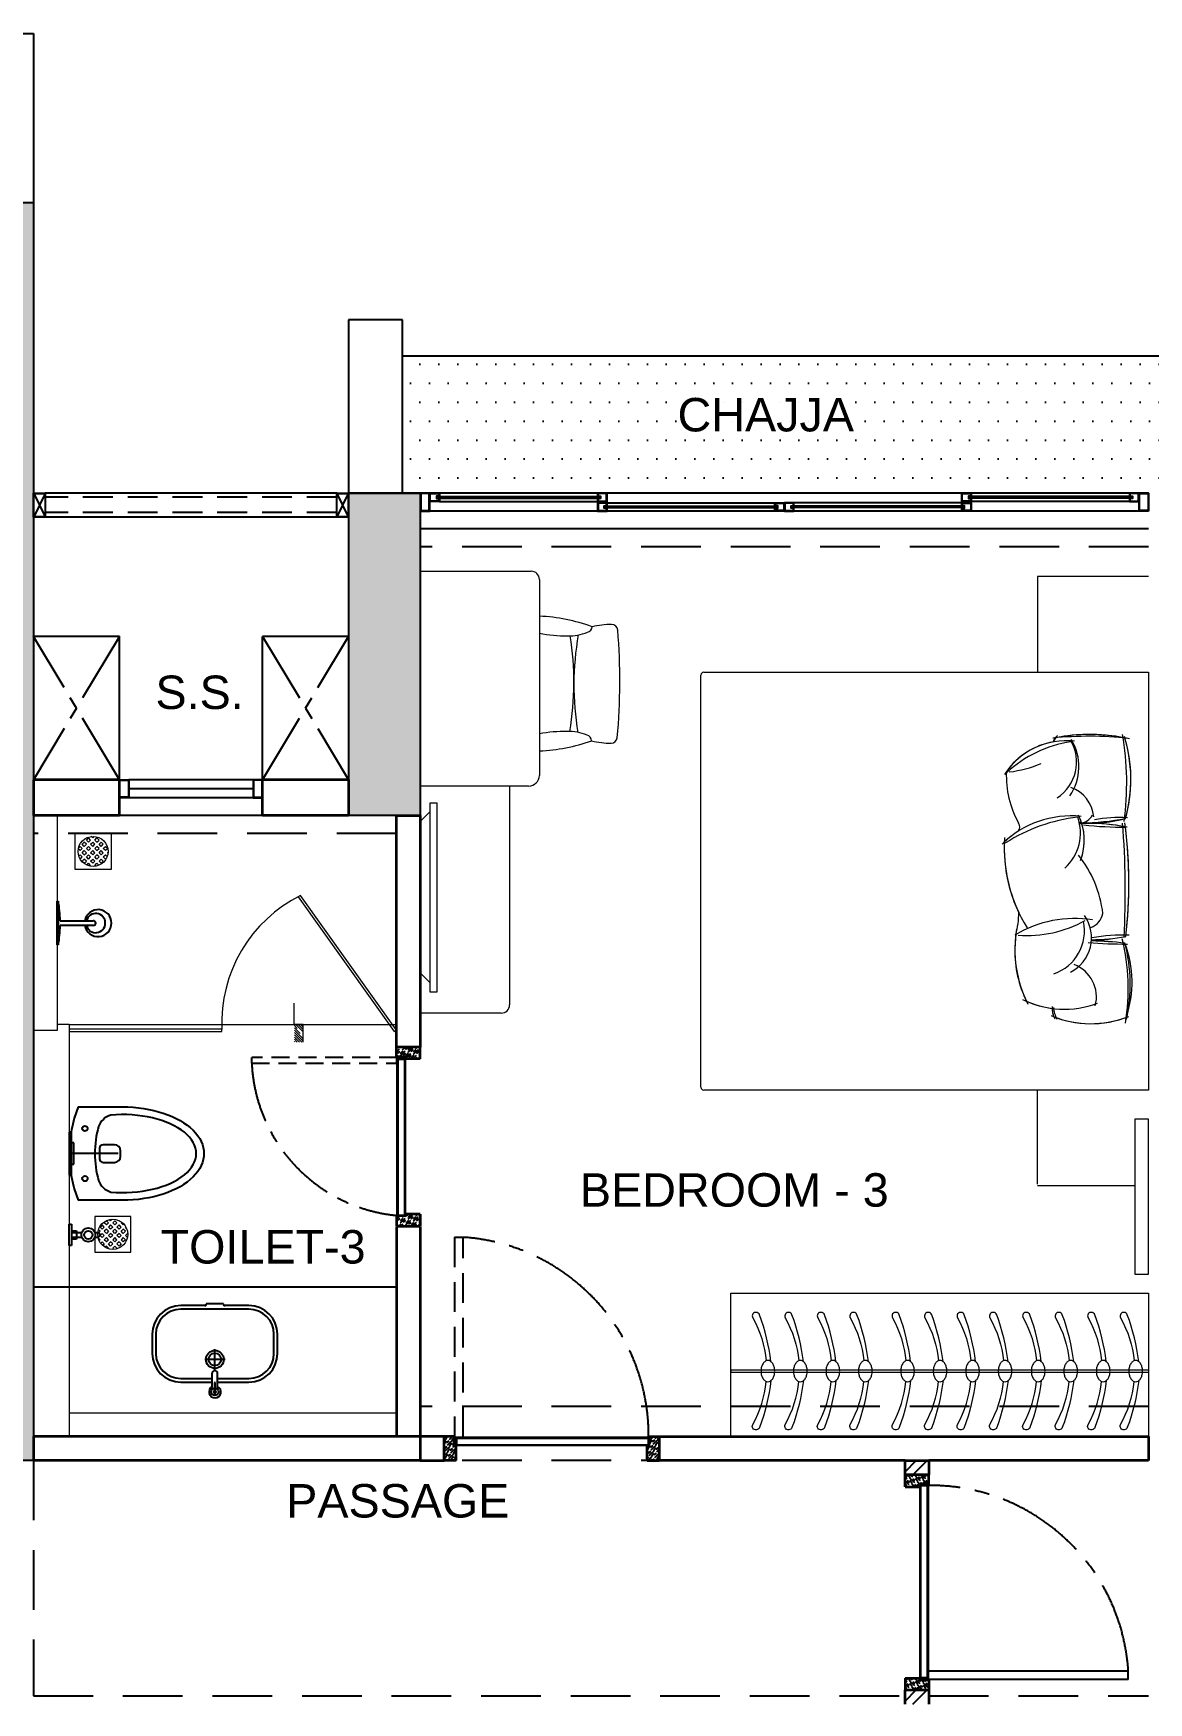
# Model space of a CAD drawing. Header units: millimetres. Extents: x -23425674 to -23407184, y -1327092 to -1312459.
# Drawn here: x -23417124 to -23412454, y -1319448 to -1312459 of the extents above; entities that cross this region are included whole.
import ezdxf
from ezdxf.enums import TextEntityAlignment as Align

# ---------------------------------------------------------------- set-up
doc = ezdxf.new("R2010")
doc.units = ezdxf.units.MM
doc.header["$LTSCALE"] = 1000
doc.header["$MEASUREMENT"] = 0
for name, pattern in [('CENTER', [2, 1.25, -0.25, 0.25, -0.25]), ('CENTER2', [1.125, 0.75, -0.125, 0.125, -0.125]), ('DASHED', [0.75, 0.5, -0.25]), ('DASHED2', [0.375, 0.25, -0.125]), ('HIDDEN', [0.375, 0.25, -0.125])]:
    doc.linetypes.add(name, pattern=pattern)
for name, color, linetype, lineweight in [('A-_WALL----_E-_', 7, 'Continuous', 35), ('FUN', 25, 'Continuous', 9), ('FURN', 53, 'Continuous', 9), ('Furniture', 8, 'Continuous', 9), ('wall', 7, 'Continuous', 35)]:
    doc.layers.add(name, color=color, linetype=linetype, lineweight=lineweight)
for name, color, linetype in [('BEAM1', 253, 'DASHED'), ('CHAJJA', 252, 'Continuous'), ('door', 8, 'Continuous'), ('FINS', 7, 'Continuous'), ('HATCH', 8, 'Continuous'), ('LOUVRES', 8, 'Continuous'), ('SLABLINE', 1, 'Continuous'), ('SPA- CHAJA', 252, 'HIDDEN'), ('stair', 5, 'Continuous'), ('TEXT_ROOM_NAME', 7, 'Continuous'), ('typical - Column', 7, 'Continuous'), ('typical - Column_hatch', 8, 'Continuous'), ('VOID', 8, 'CENTER2'), ('WINDOW', 8, 'Continuous')]:
    doc.layers.add(name, color=color, linetype=linetype)
doc.styles.add('ARIAL', font='arial.ttf')

# ---------------------------------------------------------------- blocks, each defined once
blk = doc.blocks.new('HBA-HANGER')
at = {"layer": 'Furniture', "linetype": 'ByBlock', "lineweight": 0, "ltscale": 3}
for points in [[(-41.9496, 43.4272, 0.0579524), (-248.539, -6.68425, 1.08017), (-234.963, -36.2244, -0.102886), (-45.5965, 22.9304, -0.821198)], [(41.9496, 43.4272, -0.0579524), (248.539, -6.68425, -1.08017), (234.963, -36.2244, 0.102886), (45.5965, 22.9304, 0.821198)]]:
    blk.add_lwpolyline(points, format="xyb", dxfattribs=at)
blk.add_lwpolyline([(-46.9451, 30.1133, 0.144333), (-43.7782, 19.371, 0.107177), (-33.1952, 8.81999, 0.0778182), (-18.7283, 2.44564, 0.0650165), (0, 0, 0.0650165), (18.7283, 2.44564, 0.0778182), (33.1952, 8.81999, 0.107177), (43.7782, 19.371, 0.144333), (46.9451, 30.1133, 0.144333), (43.7782, 40.8557, 0.107177), (33.1952, 51.4067, 0.0778182), (18.7283, 57.781, 0.0650165), (0, 60.2267, 0.0650165), (-18.7283, 57.781, 0.0778182), (-33.1952, 51.4067, 0.107177), (-43.7782, 40.8557, 0.144333)], format="xyb", close=True, dxfattribs=at)
blk = doc.blocks.new('40x75 frame')
for points in [[(0, 0), (40, 0), (40, 75), (0, 75)], [(2, 2), (38, 2), (38, 73), (2, 73)]]:
    blk.add_lwpolyline(points, close=True)
blk = doc.blocks.new('40x35 frame')
blk.add_lwpolyline([(40, 35), (0, 35), (0, 0), (40, 0), (40, 14.5), (30, 14.5), (30, 20.5), (40, 20.5), (40, 35), (0, 35)])
blk.add_lwpolyline([(2, 31), (2, 4, 0.414214), (4, 2), (36, 2, 0.414214), (38, 4), (38, 12.5), (28, 12.5), (28, 22.5), (36, 22.5, 0.414214), (38, 24.5), (38, 31, 0.414214), (36, 33), (4, 33, 0.414214)], format="xyb", close=True)

msp = doc.modelspace()

# ---------------------------------------------------------------- hatches: boundary and pattern name
at = {"extrusion": (7.68461e-21, 6.20937e-07, 1)}
h = msp.add_hatch(dxfattribs=at)
h.set_pattern_fill('WOOD1', color=252, scale=25, angle=110, style=0, pattern_type=2)
h.set_pattern_definition([(213.1301, (38940.3255, 6586.435), (72.6361439818, 53.3759364082), [12.5, -112.5]), (223.4349, (38938.408, 6603.096), (-32.0428426635, -14.9417809586), [27.95085, -27.95085]), (231.5651, (38926.662, 6607.371), (-40.59328889, -38.434151319), [15.8114, -63.24555])])
h.paths.add_polyline_path([(-23415603.8, -1316702.2), (-23415603.8, -1316744.2), (-23415563.5, -1316744.2), (-23415563.5, -1316746.2), (-23415563.5, -1316752.2), (-23415515.8, -1316752.2), (-23415515.8, -1316702.2)])
h.paths.add_polyline_path([(-23415515.8, -1316702.2), (-23415515.8, -1316752.2), (-23415503.8, -1316752.2), (-23415503.8, -1316714.2), (-23415503.8, -1316714.2), (-23415503.8, -1316702.2)])
h = msp.add_hatch(dxfattribs=at)
h.set_pattern_fill('WOOD1', color=252, scale=25, angle=110, style=0, pattern_type=2)
h.set_pattern_definition([(213.1301, (38940.3556, 5886.435), (72.6361439818, 53.3759364082), [12.5, -112.5]), (223.4349, (38938.438, 5903.096), (-32.0428426635, -14.9417809586), [27.95085, -27.95085]), (231.5651, (38926.692, 5907.371), (-40.59328889, -38.434151319), [15.8114, -63.24555])])
h.paths.add_polyline_path([(-23415603.8, -1317410.2), (-23415603.8, -1317452.2), (-23415503.8, -1317452.2), (-23415503.8, -1317402.2), (-23415563.5, -1317402.2), (-23415563.5, -1317410.2)])
h = msp.add_hatch()
h.set_pattern_fill('WOOD1', color=252, scale=25, angle=-160, style=0, pattern_type=2)
h.set_pattern_definition([(33.1301, (-47844207.743, 135863.9115), (-72.6361439818, -53.3759364082), [12.5, -112.5]), (43.4349, (-47844205.825, 135847.251), (32.0428426635, 14.9417809586), [27.95085, -27.95085]), (51.5651, (-47844194.079, 135842.976), (40.59328889, 38.434151319), [15.8114, -63.24555])])
h.paths.add_polyline_path([(-23415354.6, -1318377.5), (-23415354.6, -1318376.5), (-23415361.9, -1318376.5), (-23415361.9, -1318334.2), (-23415391.9, -1318334.2), (-23415391.9, -1318334.2), (-23415403.6, -1318334.2), (-23415403.6, -1318434.2), (-23415353.9, -1318434.2), (-23415353.9, -1318380.5), (-23415361.9, -1318380.5), (-23415361.9, -1318377.5)])
h = msp.add_hatch()
h.set_pattern_fill('WOOD1', color=252, scale=25, angle=-160, style=0, pattern_type=2)
h.set_pattern_definition([(33.1301, (-47844208.0597, 136713.9114), (-72.6361439818, -53.3759364082), [12.5, -112.5]), (43.4349, (-47844206.142, 136697.251), (32.0428426635, 14.9417809586), [27.95085, -27.95085]), (51.5651, (-47844194.396, 136692.976), (40.59328889, 38.434151319), [15.8114, -63.24555])])
h.paths.add_polyline_path([(-23414553.6, -1318434.2), (-23414503.6, -1318434.2), (-23414503.6, -1318334.2), (-23414515.6, -1318334.2), (-23414515.6, -1318334.2), (-23414545.6, -1318334.2), (-23414545.6, -1318374.5), (-23414547.6, -1318374.5), (-23414547.6, -1318375), (-23414553.6, -1318375)])
h = msp.add_hatch()
h.set_pattern_fill('WOOD1', color=252, scale=25, angle=-70, style=0, pattern_type=2)
h.set_pattern_definition([(146.8699, (38383.857, 1880.737), (72.6361439818, -53.3759364082), [12.5, -112.5]), (136.5651, (38381.94, 1864.076), (-32.0428426635, 14.9417809586), [27.95085, -27.95085]), (128.4349, (38370.193, 1859.801), (-40.59328889, 38.434151319), [15.8114, -63.24555])])
h.paths.add_polyline_path([(-23413473.6, -1318544.6), (-23413473.6, -1318494.6), (-23413373.6, -1318494.6), (-23413373.6, -1318506.6), (-23413373.6, -1318506.6), (-23413373.6, -1318536.6), (-23413413.9, -1318536.6), (-23413413.9, -1318538.6), (-23413414.4, -1318538.6), (-23413414.4, -1318544.6)])
h = msp.add_hatch()
h.set_pattern_fill('WOOD1', color=252, scale=25, angle=-70, style=0, pattern_type=2)
h.set_pattern_definition([(146.8699, (38383.54, 1030.737), (72.6361439818, -53.3759364082), [12.5, -112.5]), (136.5651, (38381.623, 1014.076), (-32.0428426635, 14.9417809586), [27.95085, -27.95085]), (128.4349, (38369.8764, 1009.801), (-40.59328889, 38.434151319), [15.8114, -63.24555])])
h.paths.add_polyline_path([(-23413416.9, -1319345.7), (-23413415.9, -1319345.7), (-23413415.9, -1319353), (-23413373.6, -1319353), (-23413373.6, -1319383), (-23413373.6, -1319383), (-23413373.6, -1319394.6), (-23413473.6, -1319394.6), (-23413473.6, -1319345), (-23413419.9, -1319345), (-23413419.9, -1319353), (-23413416.9, -1319353)])
at = {"layer": 'FUN', "ltscale": 0.5}
h = msp.add_hatch(dxfattribs=at)
h.set_pattern_fill('SQUARE', color=1, scale=100, angle=45)
h.set_pattern_definition([(45, (-1786248.97, -2967328.6), (-8.838834765, 8.838834765), [12.5, -12.5]), (135, (-1786248.97, -2967328.6), (-8.838834765, -8.838834765), [12.5, -12.5])])
edge = h.paths.add_edge_path()
edge.add_arc((-23416873.7, -1315884.1), 63, -135, 225, ccw=False)
h = msp.add_hatch(dxfattribs=at)
h.set_pattern_fill('SQUARE', color=1, scale=100, angle=135)
h.set_pattern_definition([(135, (-20448481.212, -3142093.001), (-8.838834765, -8.838834765), [12.5, -12.5]), (225, (-20448481.212, -3142093.001), (8.838834765, -8.838834765), [12.5, -12.5])])
edge = h.paths.add_edge_path()
edge.add_arc((-23416791.4, -1317487.1), 63, 135, 495)
at = {"layer": 'SPA- CHAJA'}
h = msp.add_hatch(dxfattribs=at)
h.set_pattern_fill('DOTS', color=256, scale=50)
h.set_pattern_definition([(0, (-26925547.3, -1294635.51), (39.6875, 79.375), [0, -79.375])])
h.paths.add_polyline_path([(-23415578.8, -1313809.1), (-23408953.8, -1313809.1), (-23408953.8, -1315009.1), (-23409028.8, -1315009.1), (-23412228.8, -1315009.1), (-23412228.8, -1314384.1), (-23412453.8, -1314384.1), (-23415503.8, -1314384.1), (-23415503.8, -1314384.1), (-23415578.8, -1314384.1)])
at = {"layer": 'typical - Column_hatch', "extrusion": (4.99673e-08, -3.10469e-07, 1)}
h = msp.add_hatch(color=256, dxfattribs=at)
h.dxf.hatch_style = 1
h.paths.add_polyline_path([(-23417123.8, -1313166.6), (-23417348.8, -1313166.6), (-23417348.8, -1318434.1), (-23417123.8, -1318434.1)])
h = msp.add_hatch(color=256, dxfattribs=at)
h.dxf.hatch_style = 1
h.paths.add_polyline_path([(-23415803.8, -1314384.6), (-23415803.8, -1315734.6), (-23415503.8, -1315734.6), (-23415503.8, -1314384.6)])

# ---------------------------------------------------------------- linework, layer by layer
at = {"extrusion": (5.33688e-08, -4.74017e-09, 1)}
for p, q in [((-23416203.8, -1315584.1, 0), (-23416724, -1315584.1, 0)), ((-23416203.8, -1315659.1, 0), (-23416724, -1315659.1, 0)), ((-23416163.8, -1315734.1, 0), (-23416763.8, -1315734.1, 0))]:
    msp.add_line(p, q, dxfattribs=at)
at = {"extrusion": (5.33688e-08, -4.74017e-09, 1), "elevation": -1.2}
for points in [[(-23416763.8, -1315659.1), (-23416763.8, -1315584.1), (-23416723.8, -1315584.1), (-23416723.8, -1315659.1), (-23416763.8, -1315659.1)], [(-23416203.8, -1315621.6), (-23416724, -1315621.6)], [(-23416163.8, -1315659.1), (-23416163.8, -1315584.1), (-23416203.8, -1315584.1), (-23416203.8, -1315659.1), (-23416163.8, -1315659.1)]]:
    msp.add_lwpolyline(points, dxfattribs=at)
for points in [[(-23416761.8, -1315657.1), (-23416761.8, -1315586.1), (-23416725.8, -1315586.1), (-23416725.8, -1315657.1)], [(-23416165.8, -1315657.1), (-23416165.8, -1315586.1), (-23416201.8, -1315586.1), (-23416201.8, -1315657.1)]]:
    msp.add_lwpolyline(points, close=True, dxfattribs=at)
at = {"layer": 'A-_WALL----_E-_', "extrusion": (1.06738e-07, 0, 1)}
for p, q in [((-23416763.8, -1315584.1, 0), (-23417123.8, -1315584.1, 0)), ((-23416763.8, -1315734.1, 0), (-23416763.8, -1315584.1, 0)), ((-23416763.8, -1315734.1, 0), (-23417123.8, -1315734.1, 0))]:
    msp.add_line(p, q, dxfattribs=at)
at = {"layer": 'A-_WALL----_E-_', "extrusion": (5.33688e-08, -4.74017e-09, 1)}
for p, q in [((-23417123.8, -1315584.1, 0), (-23417123.8, -1315734.1, 0)), ((-23415803.8, -1315584.1, 0), (-23416163.8, -1315584.1, 0)), ((-23416163.8, -1315734.1, 0), (-23416163.8, -1315584.1, 0)), ((-23415803.8, -1315584.1, 0), (-23415803.8, -1315734.1, 0)), ((-23415803.8, -1315734.1, 0), (-23416163.8, -1315734.1, 0)), ((-23415603.8, -1316704.1, 0), (-23415603.8, -1315734.1, 0)), ((-23415603.8, -1315734.1, 0), (-23415503.8, -1315734.1, 0)), ((-23415503.8, -1315734.1, 0), (-23415503.8, -1316704.1, 0)), ((-23415503.8, -1316704.1, 0), (-23415603.8, -1316704.1, 0)), ((-23415503.8, -1316704.1, 0), (-23415553.8, -1316704.1, 0)), ((-23415503.8, -1317454.1, 0), (-23415603.8, -1317454.1, 0)), ((-23415603.8, -1317454.1, 0), (-23415603.8, -1318334.1, 0)), ((-23415503.8, -1317454.1, 0), (-23415503.8, -1318334.1, 0)), ((-23415503.7, -1318334.1, -0.2), (-23417123.8, -1318334.1, -0.2)), ((-23417123.8, -1318334.1, 0), (-23417123.8, -1318434.1, 0)), ((-23415503.7, -1318334.1, 0), (-23415503.7, -1318434.1, 0)), ((-23414503.8, -1318334.1, 0), (-23412453.8, -1318334.1, 0)), ((-23414503.8, -1318334.2, 0), (-23414503.8, -1318434.2, 0)), ((-23412453.8, -1318334.1, 0), (-23412453.8, -1318434.1, 0)), ((-23415503.7, -1318434.1, 0), (-23417123.8, -1318434.1, 0)), ((-23413473.5, -1318434.1, 0), (-23414503.8, -1318434.1, 0)), ((-23412453.8, -1318434.1, 0), (-23413373.5, -1318434.1, 0))]:
    msp.add_line(p, q, dxfattribs=at)
at = {"layer": 'A-_WALL----_E-_'}
for p, q in [((-23415403.8, -1318334.2, 0), (-23415503.7, -1318334.2, 0)), ((-23415503.7, -1318334.2, 0), (-23415503.7, -1318434.1, 0)), ((-23415403.8, -1318434.1, 0), (-23415403.8, -1318334.2, 0)), ((-23415503.7, -1318434.1, 0), (-23415403.8, -1318434.1, 0))]:
    msp.add_line(p, q, dxfattribs=at)
at = {"layer": 'A-_WALL----_E-_', "extrusion": (-5.33688e-08, -3.10469e-07, 1)}
for p, q in [((-23413473.6, -1318493.7, 0), (-23413473.6, -1318434.1, 0)), ((-23413473.6, -1318434.1, 0), (-23413373.6, -1318434.1, 0)), ((-23413373.6, -1318434.1, 0), (-23413373.6, -1318493.7, 0)), ((-23413373.6, -1318493.7, 0), (-23413473.6, -1318493.7, 0)), ((-23413473.6, -1319454.1, 0), (-23413473.6, -1319394.6, 0)), ((-23413473.6, -1319394.6, 0), (-23413373.6, -1319394.6, 0)), ((-23413373.6, -1319394.6, 0), (-23413373.6, -1319454.1, 0))]:
    msp.add_line(p, q, dxfattribs=at)
at = {"layer": 'BEAM1', "linetype": 'DASHED2', "lineweight": -3}
for p, q in [((-23412453.7, -1314609.1, 0), (-23415503.7, -1314609.1, 0)), ((-23415603.8, -1315809.1, 0), (-23417123.7, -1315809.1, 0)), ((-23412453.7, -1318208.6, 0), (-23415503.7, -1318208.6, 0)), ((-23412453.7, -1318434.1, 0), (-23417123.7, -1318434.1, 0)), ((-23417123.7, -1318434.1, 0), (-23417123.7, -1319419.1, 0)), ((-23417123.7, -1319419.1, 0), (-23412453.7, -1319419.1, 0))]:
    msp.add_line(p, q, dxfattribs=at)
at = {"layer": 'CHAJJA', "extrusion": (-5.33688e-08, -3.10469e-07, 1)}
msp.add_line((-23415578.8, -1313809.1, 0), (-23408953.8, -1313809.6, 0), dxfattribs=at)
at = {"layer": 'door', "linetype": 'HIDDEN', "ltscale": 0.3, "extrusion": (7.67624e-21, 6.20937e-07, 1)}
msp.add_line((-23416209.6, -1316770.4, 0), (-23416209.6, -1316746.2, 0), dxfattribs=at)
at = {"layer": 'door', "color": 8, "ltscale": 0.5, "extrusion": (7.67624e-21, 6.20937e-07, 1)}
for p, q in [((-23415598, -1316746.2, 0), (-23415601.3, -1316746.2, 0)), ((-23415601.3, -1316746.2, 0), (-23415601.3, -1317408.2, 0)), ((-23415598, -1316746.2, 0), (-23415598, -1317408.2, 0)), ((-23415598, -1316753.5, 0), (-23415566, -1316753.5, 0)), ((-23415566, -1316746.2, 0), (-23415594.3, -1316746.2, 0)), ((-23415590.7, -1316749.9, 0), (-23415566, -1316749.9, 0)), ((-23415569.3, -1316753.5, 0), (-23415569.3, -1317408.2, 0)), ((-23415566, -1317408.2, 0), (-23415566, -1316746.2, 0)), ((-23415601.3, -1317408.2, 0), (-23415566, -1317408.2, 0))]:
    msp.add_line(p, q, dxfattribs=at)
at = {"layer": 'door', "linetype": 'HIDDEN', "ltscale": 0.5}
for p, q in [((-23415359.9, -1317499.5, 0), (-23415359.9, -1318336.7, 0)), ((-23415323.5, -1318336.7, 0), (-23415323.5, -1317499.5, 0))]:
    msp.add_line(p, q, dxfattribs=at)
at = {"layer": 'door', "ltscale": 0.5}
for p, q in [((-23415359.9, -1317499.5, 0), (-23415323.5, -1317499.5, 0)), ((-23415359.9, -1318336.7, 0), (-23415323.5, -1318336.7, 0)), ((-23413388.7, -1318494.6, 0), (-23413388.7, -1318494.6, 0)), ((-23413376.7, -1318494.6, 0), (-23413376.7, -1318494.6, 0)), ((-23413376.1, -1319351, 0), (-23413376.1, -1319314.6, 0)), ((-23413376.1, -1319314.6, 0), (-23412538.9, -1319314.6, 0)), ((-23412538.9, -1319351, 0), (-23412538.9, -1319314.6, 0)), ((-23412538.9, -1319351, 0), (-23413376.1, -1319351, 0))]:
    msp.add_line(p, q, dxfattribs=at)
at = {"layer": 'door', "color": 8, "ltscale": 0.5}
for p, q in [((-23415359.9, -1318340.1, 0), (-23415359.9, -1318336.7, 0)), ((-23415359.9, -1318340.1, 0), (-23414547.6, -1318340.1, 0)), ((-23415359.9, -1318372, 0), (-23415359.9, -1318343.7, 0)), ((-23415359.6, -1318336.7, 0), (-23414547.6, -1318336.7, 0)), ((-23415356.3, -1318347.3, 0), (-23415356.3, -1318372, 0)), ((-23415352.6, -1318340.1, 0), (-23415352.6, -1318372, 0)), ((-23414547.6, -1318372, 0), (-23414547.6, -1318336.7, 0)), ((-23414547.6, -1318372, 0), (-23415359.9, -1318372, 0)), ((-23415352.6, -1318368.7, 0), (-23414547.6, -1318368.7, 0))]:
    msp.add_line(p, q, dxfattribs=at)
at = {"layer": 'door', "linetype": 'HIDDEN', "ltscale": 0.3, "extrusion": (7.67624e-21, 6.20937e-07, 1), "elevation": -0.8}
msp.add_lwpolyline([(-23416209.6, -1316770.4), (-23415601.3, -1316770.4), (-23415601.3, -1316746.2), (-23416209.6, -1316746.2)], dxfattribs=at)
at = {"layer": 'door', "color": 8, "ltscale": 0.5, "extrusion": (7.67624e-21, 6.20937e-07, 1)}
for radius in [3.64, 1.59]:
    msp.add_circle((-23415594.3, -1316749.9, -0.8), radius, dxfattribs=at)
at = {"layer": 'door', "color": 8, "ltscale": 0.5}
for radius in [3.64, 1.59]:
    msp.add_circle((-23415356.3, -1318343.7, 0), radius, dxfattribs=at)
at = {"layer": 'door', "linetype": 'CENTER', "ltscale": 0.2, "extrusion": (7.67624e-21, 6.20937e-07, 1)}
msp.add_arc((-23415538.4, -1316739.3, -0.8), 671.8, 182.64796, 264.63136, dxfattribs=at)
at = {"layer": 'door', "linetype": 'CENTER2', "ltscale": 0.5}
for centre, start, end in [((-23415378.9, -1318329, 0), 359.46504, 86.16032), ((-23413368.3, -1319369.9, 0), 3.83968, 90.53496)]:
    msp.add_arc(centre, 831.3, start, end, dxfattribs=at)
at = {"layer": 'FINS', "extrusion": (-5.33688e-08, -3.10469e-07, 1)}
for p, q in [((-23417348.8, -1312459.1, 0), (-23417123.8, -1312459.1, 0)), ((-23417123.8, -1312459.1, 0), (-23417123.8, -1313169.1, 0)), ((-23417123.8, -1313169.1, 0), (-23417348.8, -1313169.1, 0)), ((-23415803.7, -1313658.6, 0), (-23415803.8, -1314384.1, 0)), ((-23415578.8, -1313658.6, 0), (-23415803.7, -1313658.6, 0)), ((-23415578.8, -1314384.1, 0), (-23415578.8, -1313658.6, 0)), ((-23415803.8, -1314384.1, 0), (-23415578.8, -1314384.1, 0))]:
    msp.add_line(p, q, dxfattribs=at)
at = {"layer": 'FUN', "color": 1, "ltscale": 0.5, "elevation": 0}
for points in [[(-23416948.7, -1315959.1), (-23416948.7, -1315809.1), (-23416798.7, -1315809.1), (-23416798.7, -1315959.1)], [(-23416866.4, -1317412.1), (-23416866.4, -1317562.1), (-23416716.4, -1317562.1), (-23416716.4, -1317412.1)]]:
    msp.add_lwpolyline(points, close=True, dxfattribs=at)
at = {"layer": 'FUN', "color": 1, "ltscale": 0.5}
for centre in [(-23416873.7, -1315884.1, 0), (-23416791.4, -1317487.1, 0)]:
    msp.add_circle(centre, 63, dxfattribs=at)
at = {"layer": 'FURN'}
for p, q in [((-23415505, -1314710.7, 0), (-23415040, -1314710.7, 0)), ((-23415005, -1314745.7, 0), (-23415005, -1315565.7, 0)), ((-23412918.8, -1314733.6, 0), (-23412918.8, -1315133.6, 0)), ((-23412453.8, -1314733.6, 0), (-23412918.8, -1314733.6, 0)), ((-23414316.9, -1315133.6, 0), (-23412453.9, -1315133.6, 0)), ((-23412453.9, -1315133.6, 0), (-23412453.9, -1316883.6, 0)), ((-23414328.9, -1316871.6, 0), (-23414328.9, -1315145.6, 0)), ((-23415127, -1315610.7, 0), (-23415503.8, -1315610.7, 0)), ((-23415130, -1315613.7, 0), (-23415130, -1316526.1, 0)), ((-23415050, -1315610.7, 0), (-23415127, -1315610.7, 0)), ((-23415433, -1315682.3, 0), (-23415463, -1315682.3, 0)), ((-23415463, -1315682.3, 0), (-23415463, -1316472.2, 0)), ((-23415433, -1316472.2, 0), (-23415433, -1315682.3, 0)), ((-23415505, -1315760.3, 0), (-23415463, -1315718.3, 0)), ((-23415505, -1316391.2, 0), (-23415505, -1315760.3, 0)), ((-23415463, -1316433.2, 0), (-23415505, -1316391.2, 0)), ((-23415463, -1316472.2, 0), (-23415433, -1316472.2, 0)), ((-23415463, -1316472.2, 0), (-23415463, -1316472.2, 0)), ((-23415165, -1316561.1, 0), (-23415505, -1316561.1, 0)), ((-23412453.9, -1316883.6, 0), (-23414316.9, -1316883.6, 0)), ((-23412918.8, -1317277.6, 0), (-23412918.8, -1316883.6, 0)), ((-23412453.8, -1317004.9, 0), (-23412512.1, -1317004.9, 0)), ((-23412512.1, -1317004.9, 0), (-23412512.1, -1317653.5, 0)), ((-23412453.8, -1317653.5, 0), (-23412453.8, -1317004.9, 0)), ((-23412512.1, -1317283.6, 0), (-23412918.8, -1317283.6, 0)), ((-23412512.1, -1317653.5, 0), (-23412453.8, -1317653.5, 0)), ((-23414202.7, -1317733.6, 0), (-23412453.8, -1317733.6, 0)), ((-23414202.7, -1318333.6, 0), (-23414202.7, -1317733.6, 0)), ((-23412453.8, -1317733.6, 0), (-23412453.8, -1318333.6, 0)), ((-23412453.8, -1318055.6, 0), (-23414202.7, -1318055.6, 0)), ((-23414202.7, -1318055.6, 0), (-23414202.7, -1318064.6, 0)), ((-23414202.7, -1318064.6, 0), (-23412453.8, -1318064.6, 0)), ((-23412453.8, -1318333.6, 0), (-23414202.7, -1318333.6, 0))]:
    msp.add_line(p, q, dxfattribs=at)
at = {"layer": 'FURN', "color": 6, "ltscale": 0.5}
for p, q in [((-23417023.7, -1315734.1, 0), (-23417023.7, -1316634.1, 0)), ((-23417023.7, -1316634.1, 0), (-23417123.7, -1316634.1, 0)), ((-23416973.7, -1316609.1, 0), (-23417023.7, -1316609.1, 0)), ((-23416973.7, -1316609.1, 0), (-23416973.7, -1318334.1, 0)), ((-23416973.7, -1318234.1, 0), (-23415603.7, -1318234.1, 0))]:
    msp.add_line(p, q, dxfattribs=at)
at = {"layer": 'FURN', "linetype": 'ByBlock', "lineweight": -3}
for p, q in [((-23417023.7, -1316275.4, 0), (-23417023.7, -1316092.9, 0)), ((-23417023.7, -1316092.9, 0), (-23417019.7, -1316092.9, 0)), ((-23417019.7, -1316092.9, 0), (-23417019.7, -1316275.4, 0)), ((-23417011.7, -1316174.1, 0), (-23416872.9, -1316174.1, 0)), ((-23416872.9, -1316194.2, 0), (-23417011.7, -1316194.2, 0)), ((-23417019.7, -1316275.4, 0), (-23417023.7, -1316275.4, 0)), ((-23416936.5, -1316953.5, 0), (-23416750.5, -1316953.5, 0)), ((-23416750.5, -1316953.5, 0), (-23416750.5, -1316953.5, 0)), ((-23416973.8, -1317059, 0), (-23416973.8, -1317239.1, 0)), ((-23416963.8, -1317059.1, 0), (-23416973.8, -1317059.1, 0)), ((-23416963.8, -1317239.1, 0), (-23416963.8, -1317059.1, 0)), ((-23416768.8, -1317149, 0), (-23416973.8, -1317149, 0)), ((-23416953.8, -1317104.1, 0), (-23416963.8, -1317104.1, 0)), ((-23416953.8, -1317194.1, 0), (-23416953.8, -1317104.1, 0)), ((-23416846.9, -1317127.7, 0), (-23416846.9, -1317170.4, 0)), ((-23416784.2, -1317112, 0), (-23416831.3, -1317112, 0)), ((-23416758.8, -1317160.7, 0), (-23416758.8, -1317137.4, 0)), ((-23416963.8, -1317194, 0), (-23416953.8, -1317194, 0)), ((-23416963.8, -1317194.1, 0), (-23416953.8, -1317194.1, 0)), ((-23416831.3, -1317186.1, 0), (-23416784.2, -1317186.1, 0)), ((-23416973.8, -1317239, 0), (-23416963.8, -1317239, 0)), ((-23416973.8, -1317239.1, 0), (-23416963.8, -1317239.1, 0)), ((-23416750.5, -1317344.6, 0), (-23416936.4, -1317344.6, 0)), ((-23416973.7, -1317534.6, 0), (-23416973.7, -1317444.6, 0)), ((-23416973.7, -1317444.6, 0), (-23416963.7, -1317444.6, 0)), ((-23416973.7, -1317444.6, 0), (-23416963.7, -1317444.6, 0)), ((-23416963.7, -1317444.6, 0), (-23416963.7, -1317534.6, 0)), ((-23416963.7, -1317472.1, 0), (-23416943.7, -1317472.1, 0)), ((-23416963.7, -1317479.6, 0), (-23416921, -1317479.6, 0)), ((-23416963.7, -1317499.6, 0), (-23416921, -1317499.6, 0)), ((-23416943.7, -1317507.1, 0), (-23416963.7, -1317507.1, 0)), ((-23416943.7, -1317472.1, 0), (-23416943.7, -1317507.1, 0)), ((-23416866.5, -1317479.6, 0), (-23416854.7, -1317479.6, 0)), ((-23416866.5, -1317499.6, 0), (-23416854.7, -1317499.6, 0)), ((-23416963.7, -1317534.6, 0), (-23416973.7, -1317534.6, 0)), ((-23416963.7, -1317534.6, 0), (-23416973.7, -1317534.6, 0)), ((-23415603.8, -1317709.1, 0), (-23417123.8, -1317709.1, 0)), ((-23416405.5, -1317785.8, 0), (-23416506.3, -1317785.8, 0)), ((-23416400, -1317778.8, 0), (-23416400.5, -1317781.7, 0)), ((-23416327.5, -1317778.8, 0), (-23416400, -1317778.8, 0)), ((-23416327, -1317781.7, 0), (-23416327.5, -1317778.8, 0)), ((-23416221.3, -1317785.8, 0), (-23416322.1, -1317785.8, 0)), ((-23416221.3, -1317800.8, 0), (-23416506.3, -1317800.8, 0)), ((-23416626.3, -1317905.8, 0), (-23416626.3, -1317985.8, 0)), ((-23416611.3, -1317905.8, 0), (-23416611.3, -1317985.8, 0)), ((-23416116.3, -1317985.8, 0), (-23416116.3, -1317905.8, 0)), ((-23416101.3, -1317985.8, 0), (-23416101.3, -1317905.8, 0)), ((-23416363.8, -1318053.3, 0), (-23416363.8, -1317968.3, 0)), ((-23416321.3, -1318010.8, 0), (-23416406.3, -1318010.8, 0)), ((-23416375.4, -1318136.5, 0), (-23416375.4, -1318069.1, 0)), ((-23416352.2, -1318136.5, 0), (-23416352.2, -1318069.1, 0)), ((-23416506.3, -1318090.8, 0), (-23416375.4, -1318090.8, 0)), ((-23416506.3, -1318105.8, 0), (-23416375.4, -1318105.8, 0)), ((-23416362, -1318106.9, 0), (-23416365.5, -1318106.9, 0)), ((-23416365.5, -1318106.9, 0), (-23416365.5, -1318155.9, 0)), ((-23416362, -1318155.9, 0), (-23416362, -1318106.9, 0)), ((-23416352.2, -1318090.8, 0), (-23416221.3, -1318090.8, 0)), ((-23416352.2, -1318105.8, 0), (-23416221.3, -1318105.8, 0)), ((-23416365.5, -1318155.9, 0), (-23416362, -1318155.9, 0))]:
    msp.add_line(p, q, dxfattribs=at)
at = {"layer": 'FURN', "color": 23, "ltscale": 0.5}
for p, q in [((-23416004.9, -1316068.4, 0), (-23416014.5, -1316074.2, 0)), ((-23416014.5, -1316074.2, 0), (-23415613.3, -1316638.1, 0)), ((-23415603.7, -1316632.4, 0), (-23416004.9, -1316068.4, 0)), ((-23416973.7, -1316609.1, 0), (-23415603.7, -1316609.1, 0)), ((-23416334.9, -1316628.1, 0), (-23416973.7, -1316628.1, 0)), ((-23416973.7, -1316628.1, 0), (-23416973.7, -1316638.1, 0)), ((-23416973.7, -1316638.1, 0), (-23416334.9, -1316638.1, 0)), ((-23416334.9, -1316638.1, 0), (-23416334.9, -1316628.1, 0)), ((-23415613.3, -1316638.1, 0), (-23415603.7, -1316632.4, 0))]:
    msp.add_line(p, q, dxfattribs=at)
at = {"layer": 'FURN', "color": 3, "ltscale": 0.5}
for p, q in [((-23416031.5, -1316609.1, 0), (-23416031.5, -1316519.2, 0)), ((-23415993.8, -1316609.1, 0), (-23416031.5, -1316609.1, 0)), ((-23415993.8, -1316682.3, 0), (-23415993.8, -1316609.1, 0))]:
    msp.add_line(p, q, dxfattribs=at)
at = {"layer": 'FURN', "color": 3, "linetype": 'Continuous', "ltscale": 0.5}
for p, q in [((-23416018.6, -1316624.8, 0), (-23416030.9, -1316612.4, 0)), ((-23416007.2, -1316645.9, 0), (-23416030.9, -1316622.2, 0)), ((-23415995.7, -1316667.1, 0), (-23416030.9, -1316631.9, 0)), ((-23415993.8, -1316678.7, 0), (-23416030.9, -1316641.6, 0)), ((-23415999.7, -1316682.5, 0), (-23416030.9, -1316651.3, 0)), ((-23416009.4, -1316682.5, 0), (-23416030.9, -1316661.1, 0)), ((-23416019.2, -1316682.5, 0), (-23416030.9, -1316670.8, 0)), ((-23415994.1, -1316639.5, 0), (-23416024.5, -1316609.1, 0)), ((-23415994, -1316629.9, 0), (-23416014.8, -1316609.1, 0)), ((-23415993.9, -1316620.3, 0), (-23416005.1, -1316609.1, 0)), ((-23415993.8, -1316610.7, 0), (-23415995.3, -1316609.1, 0)), ((-23415993.8, -1316610.7, 0), (-23415993.8, -1316610.7, 0)), ((-23415993.8, -1316620.4, 0), (-23415993.8, -1316620.4, 0)), ((-23415993.8, -1316630.1, 0), (-23415993.8, -1316630.1, 0)), ((-23415993.8, -1316639.8, 0), (-23415993.8, -1316639.8, 0)), ((-23415993.8, -1316649.6, 0), (-23415993.8, -1316649.6, 0)), ((-23415993.8, -1316659.3, 0), (-23415993.8, -1316659.3, 0)), ((-23415993.8, -1316669, 0), (-23415993.8, -1316669, 0)), ((-23416028.9, -1316682.5, 0), (-23416030.9, -1316680.5, 0))]:
    msp.add_line(p, q, dxfattribs=at)
at = {"layer": 'FURN', "linetype": 'ByBlock', "lineweight": -3}
for centre, radius in [((-23416907.9, -1317044.3, 0), 11.1), ((-23416907.9, -1317253.8, 0), 11.1), ((-23416893.7, -1317489.6, 0), 29), ((-23416893.7, -1317489.6, 0), 17.5), ((-23416363.8, -1318010.8, 0), 37.5), ((-23416363.8, -1318010.8, 0), 26), ((-23416363.8, -1318146.9, 0), 15.6)]:
    msp.add_circle(centre, radius, dxfattribs=at)
at = {"layer": 'FURN'}
for centre, radius, start, end in [((-23415040, -1314745.7, 0), 35, 0, 90), ((-23415044.4, -1315671.1, 0), 773.1, 70.32311, 87.0828), ((-23414886.9, -1314355.8, 0), 625.9, 259.12057, 270.0158), ((-23414882.8, -1314770, 0), 211.7, 268.94698, 291.96858), ((-23416068.7, -1315176.8, 0), 1208.4, 350.23669, 9.29299), ((-23413652, -1315186.7, 0), 1208.4, 170.04226, 189.48742), ((-23414809.4, -1314941.6, 0), 25.4, 283.1829, 356.52154), ((-23414699.9, -1315315.4, 0), 381.7, 90.3707, 102.74066), ((-23414702.2, -1314959.1, 0), 25.4, 4.63673, 90.34943), ((-23417322.2, -1315171.6, 0), 2654.1, 354.89295, 4.63673), ((-23414316.9, -1315145.6, 0), 12, 90, 180), ((-23414893.7, -1316007.5, 0), 625.9, 89.51388, 100.24814), ((-23414886.2, -1315593.3, 0), 211.7, 67.5611, 90.5827), ((-23414811.4, -1315422.3, 0), 25.4, 3.00814, 76.34678), ((-23414704, -1315405.6, 0), 25.4, 269.18025, 354.89295), ((-23412704.5, -1316865.3, 0), 1463.4, 83.52926, 95.90649), ((-23412704.5, -1316865.3, 0), 1463.4, 83.52926, 95.90649), ((-23412776.3, -1315453.2, 0), 80.9, 137.34596, 159.83769), ((-23412776.3, -1315453.2, 0), 80.9, 137.34596, 159.83769), ((-23412881.6, -1315407.2, 0), 34.5, 328.31249, 357.28607), ((-23412702.4, -1316129.3, 0), 734.8, 78.2871, 101.36249), ((-23412700.3, -1316152.1, 0), 757.7, 77.27536, 101.17599), ((-23412700.3, -1316152.1, 0), 757.7, 77.27536, 101.17599), ((-23413726.8, -1315596.2, 0), 1181.3, 352.10403, 9.85087), ((-23413726.8, -1315596.2, 0), 1181.3, 352.10403, 9.85087), ((-23413134.2, -1315581.9, 0), 606, 344.22057, 17.2092), ((-23413134.2, -1315581.9, 0), 606, 344.22057, 17.2092), ((-23413134.2, -1315581.9, 0), 606, 358.21244, 16.50211), ((-23415040.3, -1314690.9, 0), 773.1, 272.61869, 289.20657), ((-23414698.8, -1315049.4, 0), 381.7, 256.78902, 269.15898), ((-23412800.6, -1315724.5, 0), 303.7, 82.99999, 147.67377), ((-23412800.6, -1315724.5, 0), 303.7, 82.99999, 147.67377), ((-23412800.6, -1315724.5, 0), 303.7, 99.7822, 144.97556), ((-23412703.6, -1315928.4, 0), 508.7, 98.5376, 132.67987), ((-23412703.6, -1315928.4, 0), 508.7, 98.5376, 132.67987), ((-23412934.7, -1315509.7, 0), 179.2, 303.10814, 30.62943), ((-23412934.7, -1315509.7, 0), 179.2, 303.10814, 30.62943), ((-23412962.7, -1315528.6, 0), 217, 325.35088, 31.34312), ((-23412962.7, -1315528.6, 0), 217, 325.35088, 31.34312), ((-23412643.3, -1315567.1, 0), 406.4, 177.62146, 209.22268), ((-23413086, -1315099.3, 0), 454.3, 276.14614, 293.70182), ((-23413086, -1315099.3, 0), 454.3, 276.14614, 293.70182), ((-23415127, -1315613.7, 0), 3, 89.99943, 180), ((-23415050, -1315565.7, 0), 45, 269.99943, 0), ((-23412826.1, -1315750.8, 0), 142.8, 4.90672, 70.86653), ((-23412826.1, -1315750.8, 0), 142.8, 4.90672, 70.86653), ((-23413134.2, -1315581.9, 0), 606, 344.22057, 0), ((-23412778.6, -1316147, 0), 411.8, 84.18704, 134.47313), ((-23412778.6, -1316147, 0), 411.8, 84.18704, 134.47313), ((-23412667.5, -1316450.1, 0), 714.2, 96.69659, 122.61963), ((-23412667.5, -1316450.1, 0), 714.2, 96.69659, 122.61963), ((-23412936.6, -1315806.5, 0), 197.5, 311.87955, 19.44053), ((-23412936.6, -1315806.5, 0), 197.5, 311.87955, 19.44053), ((-23412962, -1315837, 0), 239, 339.21697, 26.14133), ((-23412747.8, -1315697.3, 0), 68.8, 274.10258, 329.88659), ((-23412747.8, -1315697.3, 0), 68.8, 274.10258, 329.88659), ((-23412738.5, -1315765.9, 0), 4.42, 16.2932, 214.71953), ((-23412761.2, -1314548.1, 0), 1216.9, 271.27234, 279.9454), ((-23412693.5, -1315202.1, 0), 562.9, 266.24019, 284.6566), ((-23412693.5, -1315202.1, 0), 562.9, 266.24019, 284.6566), ((-23412573.8, -1316312.7, 0), 570.6, 86.87703, 100.83334), ((-23412573.8, -1316312.7, 0), 570.6, 86.87703, 100.83334), ((-23412430.4, -1315870.4, 0), 628, 175.98542, 212.08014), ((-23412430.4, -1315870.4, 0), 628, 175.98542, 212.08014), ((-23412778.6, -1316147, 0), 411.8, 122.17895, 132.69488), ((-23413027.4, -1315782, 0), 33.7, 330.77732, 29.22268), ((-23412698, -1316530.2, 0), 763, 78.36234, 93.31074), ((-23412698, -1316530.2, 0), 763, 78.36234, 93.31074), ((-23412698, -1316530.2, 0), 763, 90.8826, 93.31074), ((-23412962, -1315837, 0), 239, 339.21697, 17.68371), ((-23412542.1, -1313987, 0), 1795.9, 264.11411, 269.8328), ((-23412542.1, -1313987, 0), 1795.9, 264.11411, 269.8328), ((-23412698, -1316530.2, 0), 763, 78.8801, 90.8826), ((-23416102.3, -1316049.8, 0), 3550.9, 356.86039, 4.59341), ((-23416102.3, -1316049.8, 0), 3550.9, 356.86039, 4.59341), ((-23414424.6, -1316014.9, 0), 1888.3, 353.15413, 7.62646), ((-23414424.6, -1316014.9, 0), 1888.3, 353.15413, 7.62646), ((-23414433.8, -1316015.2, 0), 1897.4, 353.1787, 7.07664), ((-23412430.4, -1315870.4, 0), 628, 177.61581, 205.35128), ((-23413132.5, -1316204.2, 0), 491.1, 7.06328, 38.39588), ((-23413132.5, -1316204.2, 0), 491.1, 7.06328, 38.39588), ((-23412764.7, -1316642.9, 0), 478, 80.80231, 121.34581), ((-23412764.7, -1316642.9, 0), 478, 80.80231, 121.34581), ((-23413320, -1316145.4, 0), 322.1, 344.28957, 1.07156), ((-23412963.7, -1315731.6, 0), 504.5, 265.85031, 298.95445), ((-23412963.7, -1315731.6, 0), 504.5, 265.85031, 298.95445), ((-23412912.4, -1316216.6, 0), 190, 289.16577, 11.95874), ((-23412912.4, -1316216.6, 0), 190, 289.16577, 11.95874), ((-23412851.7, -1316246.2, 0), 159.2, 296.15787, 35.83294), ((-23412851.7, -1316246.2, 0), 159.2, 296.15787, 35.83294), ((-23412725.5, -1316126.4, 0), 82.2, 291.67931, 347.8243), ((-23412725.5, -1316126.4, 0), 82.2, 291.67931, 347.8243), ((-23412508, -1316294.5, 0), 505.8, 170.33697, 206.94617), ((-23412508, -1316294.5, 0), 505.8, 170.33697, 206.94617), ((-23412508, -1316294.5, 0), 505.8, 172.96011, 180), ((-23412867.2, -1314285.1, 0), 1981, 275.04533, 279.2177), ((-23412693.8, -1315461.6, 0), 792.1, 270.06595, 280.46987), ((-23412693.8, -1315461.6, 0), 792.1, 270.06595, 280.46987), ((-23412560.9, -1316957.4, 0), 723.3, 87.95533, 100.41101), ((-23412560.9, -1316957.4, 0), 723.3, 87.95533, 100.41101), ((-23413414.2, -1316459, 0), 875.2, 350.53936, 13.82744), ((-23413414.2, -1316459, 0), 875.2, 350.53936, 13.82744), ((-23412554.2, -1316304.9, 0), 459.6, 178.70388, 206.64013), ((-23412538.6, -1314043.7, 0), 2228.4, 265.66883, 269.89372), ((-23412538.6, -1314043.7, 0), 2228.4, 265.66883, 269.89372), ((-23412704.5, -1317409.8, 0), 1151.4, 82.44671, 89.42621), ((-23412704.5, -1317409.8, 0), 1151.4, 82.44671, 89.42621), ((-23412756, -1318253.5, 0), 1996, 84.16763, 88.19096), ((-23413218.9, -1316442.6, 0), 688.3, 347.77749, 14.70581), ((-23413218.9, -1316442.6, 0), 688.3, 347.77749, 14.70581), ((-23412981.4, -1316431.5, 0), 458.5, 341.21779, 20.92102), ((-23412819.3, -1316494.1, 0), 146.9, 345.63481, 68.57053), ((-23412819.3, -1316494.1, 0), 146.9, 345.63481, 68.57053), ((-23415165, -1316526.1, 0), 35, 270, 0), ((-23412806.5, -1316152.3, 0), 392.3, 243.49737, 290.69743), ((-23412806.5, -1316152.3, 0), 392.3, 243.49737, 290.69743), ((-23412806.5, -1316152.3, 0), 392.3, 246.16035, 262.50285), ((-23412695.2, -1316175.2, 0), 430.1, 247.10749, 291.54895), ((-23412695.2, -1316175.2, 0), 430.1, 247.10749, 291.54895), ((-23412756.1, -1316540.2, 0), 101.6, 176.46383, 206.52199), ((-23412756.1, -1316540.2, 0), 101.6, 176.46383, 206.52199), ((-23412756.1, -1316540.2, 0), 101.6, 180.53489, 200.65391), ((-23412743.5, -1316531.4, 0), 108.7, 183.4011, 209.99058), ((-23412743.5, -1316531.4, 0), 108.7, 183.4011, 209.99058), ((-23412695.2, -1316175.2, 0), 430.1, 248.73547, 290.10241), ((-23414316.9, -1316871.6, 0), 12, 180, 270)]:
    msp.add_arc(centre, radius, start, end, dxfattribs=at)
at = {"layer": 'FURN', "linetype": 'ByBlock', "lineweight": -3}
for centre, radius, start, end in [((-23417531.3, -1316184.1, 0), 519.7, 1.10847, 10.11597), ((-23416852.8, -1316184.1, 0), 56.4, 190.27323, 169.72677), ((-23416862.8, -1316184.1, 0), 40.2, 194.47751, 165.52249), ((-23416872.9, -1316184.1, 0), 10.1, 270, 90), ((-23417531.3, -1316184.1, 0), 519.7, 349.88403, 358.89153), ((-23416442.9, -1317149, 0), 530.8, 158.38671, 201.6157), ((-23416775.8, -1317064.8, 0), 80.6, 107.29782, 158.88085), ((-23416442.9, -1317149, 0), 423.4, 164.47922, 195.52319), ((-23416831.3, -1317127.7, 0), 15.7, 90.00121, 180.00121), ((-23416784.2, -1317137.4, 0), 25.4, 0.00121, 90.00121), ((-23416784.2, -1317160.7, 0), 25.4, 270.00121, 0.00121), ((-23416831.3, -1317170.4, 0), 15.7, 180.00121, 270.00121), ((-23416775.8, -1317233.3, 0), 80.6, 201.12156, 252.70459), ((-23416854.7, -1317489.6, 0), 10, 270, 90), ((-23416506.3, -1317905.8, 0), 120, 90, 180), ((-23416405.5, -1317780.8, 0), 5, 270, 350), ((-23416322.1, -1317780.8, 0), 5, 190, 270), ((-23416221.3, -1317905.8, 0), 120, 0, 90), ((-23416506.3, -1317905.8, 0), 105, 90, 180), ((-23416221.3, -1317905.8, 0), 105, 0, 90), ((-23416506.3, -1317985.8, 0), 120, 180, 270), ((-23416506.3, -1317985.8, 0), 105, 180, 270), ((-23416221.3, -1317985.8, 0), 120, 270, 360), ((-23416221.3, -1317985.8, 0), 105, 270, 360), ((-23416363.8, -1318069.1, 0), 11.6, 0, 180), ((-23416363.1, -1318146.9, 0), 25, 119.53252, 64.10924), ((-23416363.8, -1318146.9, 0), 5.5, 108.553, 251.447), ((-23416363.8, -1318146.9, 0), 5.5, 288.553, 71.447)]:
    msp.add_arc(centre, radius, start, end, dxfattribs=at)
at = {"layer": 'FURN', "color": 23, "ltscale": 0.5}
msp.add_arc((-23415738, -1316602.9, 0), 597.4, 116.53104, 182.42308, dxfattribs=at)
at = {"layer": 'FURN', "linetype": 'ByBlock', "lineweight": -3}
msp.add_ellipse((-23416750.5, -1317149.1, 0), major_axis=(308.9, 0), ratio=0.528698, start_param=4.552353, end_param=8.014018, dxfattribs=at)
at = {"layer": 'FURN', "linetype": 'ByBlock', "lineweight": -3, "extrusion": (0, 0, -1)}
msp.add_ellipse((-23416750.5, -1317149.1, 0), major_axis=(341.1, 0), ratio=0.573255, start_param=4.712376, end_param=7.854019, dxfattribs=at)
at = {"layer": 'Furniture', "lineweight": -3}
for p, q in [((-23416963.8, -1317059, 0), (-23416973.8, -1317059, 0)), ((-23416953.8, -1317104, 0), (-23416963.8, -1317104, 0))]:
    msp.add_line(p, q, dxfattribs=at)
at = {"layer": 'HATCH', "linetype": 'Continuous', "extrusion": (-5.33688e-08, -3.10469e-07, 1)}
for p, q in [((-23413473.6, -1318481.1, 0), (-23413426.7, -1318434.1, 0)), ((-23413441.3, -1318493.7, 0), (-23413381.8, -1318434.1, 0)), ((-23413473.6, -1319441.6, 0), (-23413426.7, -1319394.6, 0)), ((-23413441.3, -1319454.1, 0), (-23413381.8, -1319394.6, 0))]:
    msp.add_line(p, q, dxfattribs=at)
at = {"layer": 'LOUVRES', "color": 1, "extrusion": (5.33688e-08, -4.74017e-09, 1)}
for p, q in [((-23417123.8, -1314484.1, 0), (-23417123.8, -1314384.1, 0)), ((-23417123.8, -1314384.1, 0), (-23417073.8, -1314384.1, 0)), ((-23415853.8, -1314384.1, 0), (-23417073.8, -1314384.1, 0)), ((-23417073.8, -1314384.1, 0), (-23417073.8, -1314484.1, 0)), ((-23415853.8, -1314484.1, 0), (-23415853.8, -1314384.1, 0)), ((-23415853.8, -1314384.1, 0), (-23415803.8, -1314384.1, 0)), ((-23415803.8, -1314384.1, 0), (-23415803.8, -1314484.1, 0)), ((-23417073.8, -1314484.1, 0), (-23417123.8, -1314484.1, 0)), ((-23415853.8, -1314484.1, 0), (-23417073.8, -1314484.1, 0)), ((-23415803.8, -1314484.1, 0), (-23415853.8, -1314484.1, 0))]:
    msp.add_line(p, q, dxfattribs=at)
at = {"layer": 'LOUVRES', "linetype": 'HIDDEN', "extrusion": (5.33688e-08, -4.74017e-09, 1)}
for p, q in [((-23417122.6, -1314385.3, 0), (-23417075, -1314482.9, 0)), ((-23417075, -1314385.3, 0), (-23417122.6, -1314482.9, 0)), ((-23415852.6, -1314385.3, 0), (-23415805, -1314482.9, 0)), ((-23415805, -1314385.3, 0), (-23415852.6, -1314482.9, 0))]:
    msp.add_line(p, q, dxfattribs=at)
at = {"layer": 'LOUVRES', "color": 8, "extrusion": (5.33688e-08, -4.74017e-09, 1)}
for p, q in [((-23417122.6, -1314482.9, 0), (-23417122.6, -1314385.3, 0)), ((-23417122.6, -1314385.3, 0), (-23417075, -1314385.3, 0)), ((-23417075, -1314385.3, 0), (-23417075, -1314482.9, 0)), ((-23415852.6, -1314482.9, 0), (-23415852.6, -1314385.3, 0)), ((-23415852.6, -1314385.3, 0), (-23415805, -1314385.3, 0)), ((-23415805, -1314385.3, 0), (-23415805, -1314482.9, 0)), ((-23417075, -1314482.9, 0), (-23417122.6, -1314482.9, 0)), ((-23415805, -1314482.9, 0), (-23415852.6, -1314482.9, 0))]:
    msp.add_line(p, q, dxfattribs=at)
at = {"layer": 'LOUVRES', "linetype": 'HIDDEN', "ltscale": 0.5, "extrusion": (5.33688e-08, -4.74017e-09, 1)}
for p, q in [((-23415853.8, -1314400.6, 0), (-23417073.8, -1314400.6, 0.1)), ((-23415853.8, -1314465.4, 0), (-23417073.8, -1314465.4, 0.1))]:
    msp.add_line(p, q, dxfattribs=at)
at = {"layer": 'SLABLINE', "extrusion": (5.33688e-08, -4.74017e-09, 1)}
for p, q in [((-23416763.8, -1314984.1, 0), (-23417123.8, -1314984.1, 0)), ((-23416763.8, -1315584.1, 0), (-23416763.8, -1314984.1, 0)), ((-23415803.8, -1314984.1, 0), (-23416163.8, -1314984.1, 0)), ((-23416163.8, -1315584.1, 0), (-23416163.8, -1314984.1, 0))]:
    msp.add_line(p, q, dxfattribs=at)
at = {"layer": 'SPA- CHAJA', "linetype": 'Continuous'}
msp.add_line((-23415578.8, -1313809.1, 0), (-23408953.8, -1313809.1, 0), dxfattribs=at)
at = {"layer": 'stair', "color": 34, "ltscale": 0.5}
for p, q in [((-23413411.4, -1318538.6, 0), (-23413411.4, -1319351, 0)), ((-23413411.4, -1318538.6, 0), (-23413376.1, -1318538.6, 0)), ((-23413408.1, -1319343.7, 0), (-23413408.1, -1318538.6, 0)), ((-23413379.4, -1319351, 0), (-23413379.4, -1318538.6, 0)), ((-23413376.1, -1319350.6, 0), (-23413376.1, -1318538.6, 0)), ((-23413379.4, -1319343.7, 0), (-23413411.4, -1319343.7, 0)), ((-23413386.7, -1319347.3, 0), (-23413411.4, -1319347.3, 0)), ((-23413411.4, -1319351, 0), (-23413383.1, -1319351, 0)), ((-23413379.4, -1319351, 0), (-23413376.1, -1319351, 0))]:
    msp.add_line(p, q, dxfattribs=at)
for radius in [3.64, 1.59]:
    msp.add_circle((-23413383.1, -1319347.3, 0), radius, dxfattribs=at)
at = {"layer": 'typical - Column', "color": 0}
for p, q in [((-23417123.8, -1313169.1, 0), (-23417348.8, -1313169.1, 0)), ((-23417123.8, -1313169.1, 0), (-23417123.8, -1318434.1, 0)), ((-23415803.8, -1314384.1, 0), (-23415803.8, -1315734.1, 0)), ((-23415503.8, -1314384.1, 0), (-23415803.8, -1314384.1, 0)), ((-23415653.8, -1314384.1, 0), (-23415503.8, -1314384.1, 0)), ((-23415503.8, -1314384.1, 0), (-23415503.8, -1315734.1, 0)), ((-23415503.8, -1315734.1, 0), (-23415803.8, -1315734.1, 0)), ((-23417123.8, -1318434.1, 0), (-23417348.8, -1318434.1, 0))]:
    msp.add_line(p, q, dxfattribs=at)
at = {"layer": 'VOID', "ltscale": 0.4, "extrusion": (5.33688e-08, -4.74017e-09, 1)}
for p, q in [((-23416763.8, -1314984.1, 0), (-23417123.8, -1315584.1, 0)), ((-23416763.8, -1315584.1, 0), (-23417123.8, -1314984.1, 0)), ((-23416163.8, -1314984.1, 0), (-23415803.8, -1315584.1, 0)), ((-23416163.8, -1315584.1, 0), (-23415803.8, -1314984.1, 0))]:
    msp.add_line(p, q, dxfattribs=at)
at = {"layer": 'wall', "color": 1, "extrusion": (7.67624e-21, 6.20937e-07, 1)}
for p, q in [((-23415603.8, -1316744.2, 0), (-23415603.8, -1316702.2, 0)), ((-23415503.8, -1316752.2, 0), (-23415503.8, -1316702.2, 0)), ((-23415563.5, -1316744.2, 0), (-23415603.8, -1316744.2, 0)), ((-23415563.5, -1316752.2, 0), (-23415563.5, -1316744.2, 0)), ((-23415503.8, -1316752.2, 0), (-23415563.5, -1316752.2, 0)), ((-23415563.5, -1317410.2, 0), (-23415603.8, -1317410.2, 0)), ((-23415603.8, -1317410.2, 0), (-23415603.8, -1317452.2, 0)), ((-23415563.5, -1317402.2, 0), (-23415563.5, -1317410.2, 0)), ((-23415503.8, -1317402.2, 0), (-23415563.5, -1317402.2, 0)), ((-23415503.8, -1317402.2, 0), (-23415503.8, -1317452.2, 0))]:
    msp.add_line(p, q, dxfattribs=at)
at = {"layer": 'wall', "color": 1}
for p, q in [((-23415361.9, -1318334.2, 0), (-23415403.8, -1318334.2, 0)), ((-23415361.9, -1318374.5, 0), (-23415361.9, -1318334.2, 0)), ((-23414545.6, -1318374.5, 0), (-23414545.6, -1318334.2, 0)), ((-23414545.6, -1318334.2, 0), (-23414503.6, -1318334.2, 0)), ((-23415353.9, -1318374.5, 0), (-23415361.9, -1318374.5, 0)), ((-23415353.9, -1318434.2, 0), (-23415353.9, -1318374.5, 0)), ((-23414553.6, -1318374.5, 0), (-23414545.6, -1318374.5, 0)), ((-23414553.6, -1318434.2, 0), (-23414553.6, -1318374.5, 0)), ((-23415353.9, -1318434.2, 0), (-23415403.8, -1318434.2, 0)), ((-23414553.6, -1318434.2, 0), (-23414503.8, -1318434.2, 0)), ((-23413473.6, -1318544.6, 0), (-23413473.6, -1318494.6, 0)), ((-23413473.6, -1318544.6, 0), (-23413413.9, -1318544.6, 0)), ((-23413413.9, -1318536.6, 0), (-23413373.6, -1318536.6, 0)), ((-23413413.9, -1318544.6, 0), (-23413413.9, -1318536.6, 0)), ((-23413373.6, -1318536.6, 0), (-23413373.6, -1318494.6, 0)), ((-23413473.6, -1319345, 0), (-23413473.6, -1319395, 0)), ((-23413473.6, -1319345, 0), (-23413413.9, -1319345, 0)), ((-23413413.9, -1319345, 0), (-23413413.9, -1319353, 0)), ((-23413413.9, -1319353, 0), (-23413373.6, -1319353, 0)), ((-23413373.6, -1319353, 0), (-23413373.6, -1319394.6, 0))]:
    msp.add_line(p, q, dxfattribs=at)
at = {"layer": 'WINDOW', "ltscale": 0.5, "extrusion": (5.33688e-08, -4.74017e-09, 1)}
for p, q in [((-23412453.8, -1314384.1, 0), (-23415503.8, -1314384.1, 0)), ((-23412453.8, -1314459.1, 0), (-23415503.8, -1314459.1, 0)), ((-23412453.8, -1314534.1, 0), (-23415503.8, -1314534.1, 0))]:
    msp.add_line(p, q, dxfattribs=at)
at = {"layer": 'WINDOW', "extrusion": (5.33688e-08, -4.74017e-09, 1)}
for p, q in [((-23415423.8, -1314398.6, 0), (-23414761.3, -1314398.6, 0)), ((-23415423.8, -1314404.6, 0), (-23414761.3, -1314404.6, 0)), ((-23415423.8, -1314419.1, 0), (-23414761.3, -1314419.1, 0)), ((-23414721.3, -1314424.1, 0), (-23414018.8, -1314424.1, 0)), ((-23413236.3, -1314424.1, 0), (-23413938.8, -1314424.1, 0)), ((-23412533.8, -1314398.6, 0), (-23413196.3, -1314398.6, 0)), ((-23412533.8, -1314404.6, 0), (-23413196.3, -1314404.6, 0)), ((-23412533.8, -1314419.1, 0), (-23413196.3, -1314419.1, 0)), ((-23414721.3, -1314438.6, 0), (-23414018.8, -1314438.6, 0)), ((-23414721.3, -1314444.7, 0), (-23414018.8, -1314444.7, 0)), ((-23413236.3, -1314438.6, 0), (-23413938.8, -1314438.6, 0)), ((-23413236.3, -1314444.7, 0), (-23413938.8, -1314444.7, 0))]:
    msp.add_line(p, q, dxfattribs=at)

# ---------------------------------------------------------------- block references
at = {"layer": 'Furniture', "linetype": 'Continuous', "lineweight": 0, "xscale": 0.9500000001869184, "yscale": 0.9500000001869184, "zscale": 0.9500000001869184, "rotation": 270.0000672346746}
for p in [(-23414076.9, -1318060, 0), (-23413940.8, -1318060, 0), (-23413804.7, -1318060, 0), (-23413668.6, -1318060, 0), (-23413491.9, -1318060, 0), (-23413355.8, -1318060, 0), (-23413219.7, -1318060, 0), (-23413083.6, -1318060, 0), (-23412944.9, -1318060, 0), (-23412808.8, -1318060, 0), (-23412672.7, -1318060, 0), (-23412536.6, -1318060, 0)]:
    msp.add_blockref('HBA-HANGER', p, dxfattribs=at)
at = {"layer": 'WINDOW', "extrusion": (5.33688e-08, -4.74017e-09, 1)}
for name, p in [('40x75 frame', (-23415503.8, -1314459.1, -1.2)), ('40x35 frame', (-23414761.3, -1314459.1, -1.2)), ('40x35 frame', (-23413978.8, -1314459.1, -1.3))]:
    msp.add_blockref(name, p, dxfattribs=at)
at = {"layer": 'WINDOW', "extrusion": (-5.33688e-08, 4.74017e-09, -1), "zscale": -1, "rotation": 180.0000000000004}
for p in [(23415463.8, -1314384.1, 1.2), (23413236.3, -1314384.1, 1.3)]:
    msp.add_blockref('40x35 frame', p, dxfattribs=at)
at = {"layer": 'WINDOW', "extrusion": (5.33688e-08, -4.74017e-09, 1), "rotation": 179.9999999999996}
for p in [(-23414721.3, -1314384.1, -1.2), (-23412493.8, -1314384.1, -1.3)]:
    msp.add_blockref('40x35 frame', p, dxfattribs=at)
at = {"layer": 'WINDOW', "extrusion": (-5.33688e-08, 4.74017e-09, -1), "zscale": -1}
for name, p in [('40x35 frame', (23413978.8, -1314459.1, 1.3)), ('40x35 frame', (23413196.3, -1314459.1, 1.3)), ('40x75 frame', (23412453.8, -1314459.1, 1.3))]:
    msp.add_blockref(name, p, dxfattribs=at)

# ---------------------------------------------------------------- texts
at = {"layer": 'TEXT_ROOM_NAME', "extrusion": (5.33688e-08, -4.74017e-09, 1), "style": 'ARIAL'}
for s, p in [('CHAJJA', (-23414056.9, -1314125.6, -1.2)), ('S.S.', (-23416427.8, -1315287.8, -1.2)), ('BEDROOM - 3', (-23414188.7, -1317371.4, -1.2)), ('TOILET-3', (-23416161.9, -1317609.5, -1.2)), ('PASSAGE', (-23415597.7, -1318672.9, -1.2))]:
    msp.add_text(s, height=140, dxfattribs=at).set_placement(p, align=Align.CENTER)

doc.saveas('drawing.dxf')
